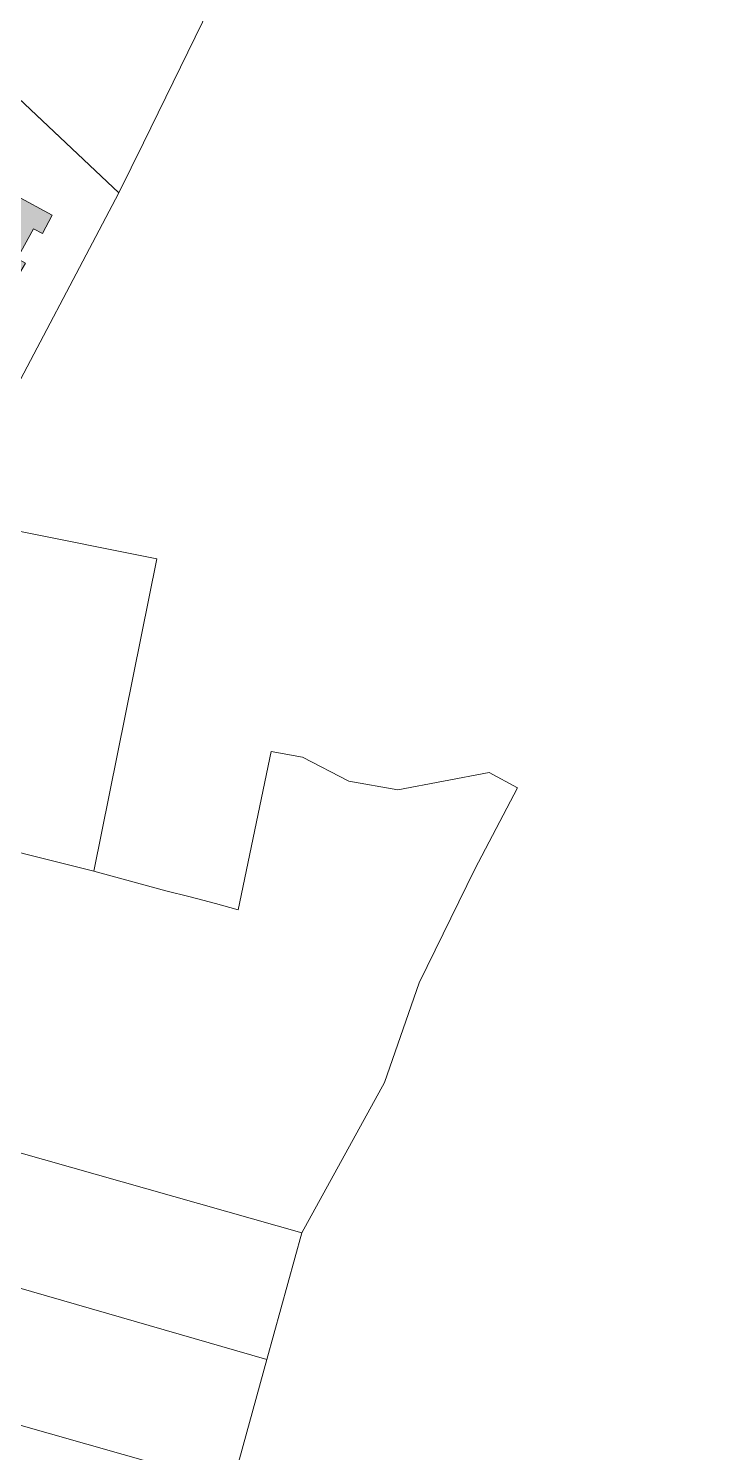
# Model space of a CAD drawing. Header units: metres. Extents: x 113120 to 240396, y 120329 to 242116.
# Drawn here: x 117869.6 to 117979.2, y 121317.5 to 121546.4 of the extents above; entities that cross this region are included whole.
import ezdxf

# ---------------------------------------------------------------- set-up
doc = ezdxf.new("R2010")
doc.units = ezdxf.units.M
doc.header["$LTSCALE"] = 3
for name, color, linetype, lineweight in [('Bpn_CaPa', 78, 'Continuous', 0), ('Bpn_ReBu', 4, 'Continuous', 0), ('Hachure bâtiment', 11, 'Continuous', 0)]:
    doc.layers.add(name, color=color, linetype=linetype, lineweight=lineweight)

msp = doc.modelspace()

# ---------------------------------------------------------------- hatches: boundary and pattern name
at = {"layer": 'Hachure bâtiment'}
h = msp.add_hatch(color=256, dxfattribs=at)
h.dxf.hatch_style = 1
h.paths.add_polyline_path([(117873.4, 121516.34), (117871.82, 121513.41), (117870.4, 121514.14), (117867.77, 121509.41), (117869.07, 121508.66), (117867.97, 121506.7), (117866.64, 121507.46), (117864.77, 121504.24), (117859.69, 121507.65), (117865.2, 121517.48), (117866.25, 121516.9), (117867.64, 121519.46)])

# ---------------------------------------------------------------- linework, layer by layer
at = {"layer": 'Bpn_CaPa'}
for points in [[(117809.44, 121590.24), (117934.96, 121728.02), (117957.25, 121723.92), (117977.33, 121716.53), (117978.35, 121715.18), (117979.17, 121714.8), (117977.46, 121711.13), (117970.11, 121695.84), (117968.67, 121692.89), (117967.43, 121690.31), (117966.05, 121687.47), (117964.41, 121683.82), (117956.72, 121668.16), (117954.62, 121663.8), (117935.19, 121624.34), (117929.61, 121613.08), (117888.06, 121528.01), (117884.11, 121519.93), (117858.49, 121544.06), (117834.28, 121566.85), (117809.44, 121590.24)], [(117845.67, 121485.89), (117850.08, 121502.67), (117834.84, 121516.68), (117858.49, 121544.06), (117884.11, 121519.93), (117864.08, 121482), (117845.67, 121485.89)], [(117857.57, 121416.55), (117859.25, 121424.9), (117862.61, 121441.58), (117867.47, 121465.68), (117890.2, 121461.1), (117880.08, 121410.9), (117857.57, 121416.55)], [(117857.57, 121416.55), (117880.08, 121410.9), (117891.66, 121407.76), (117895.53, 121406.77), (117899.6, 121405.72), (117903.29, 121404.73), (117908.55, 121430.15), (117913.62, 121429.26), (117921.06, 121425.36), (117928.94, 121424), (117943.58, 121426.77), (117948.18, 121424.31), (117941.3, 121411.26), (117932.37, 121392.98), (117926.8, 121376.93), (117913.5, 121352.77), (117868.03, 121365.69), (117819.74, 121412.26), (117829.92, 121423.47), (117857.57, 121416.55)], [(117913.5, 121352.77), (117907.89, 121332.44), (117846.65, 121350.09), (117859.3, 121363.3), (117868.03, 121365.69), (117913.5, 121352.77)], [(117831.83, 121332.19), (117840.47, 121342.59), (117846.65, 121350.09), (117907.89, 121332.44), (117902.29, 121312.2), (117831.83, 121332.19)], [(117827.47, 121317.52), (117829.44, 121330.41), (117831.83, 121332.19), (117902.29, 121312.2), (117896.61, 121291.98), (117825.57, 121312.3), (117827.47, 121317.52)]]:
    msp.add_lwpolyline(points, close=True, dxfattribs=at)
at = {"layer": 'Bpn_ReBu'}
msp.add_lwpolyline([(117873.4, 121516.34), (117871.82, 121513.41), (117870.4, 121514.14), (117867.77, 121509.41), (117869.07, 121508.66), (117867.97, 121506.7), (117866.64, 121507.46), (117864.77, 121504.24), (117859.69, 121507.65), (117865.2, 121517.48), (117866.25, 121516.9), (117867.64, 121519.46), (117873.4, 121516.34)], close=True, dxfattribs=at)

doc.saveas('drawing.dxf')
